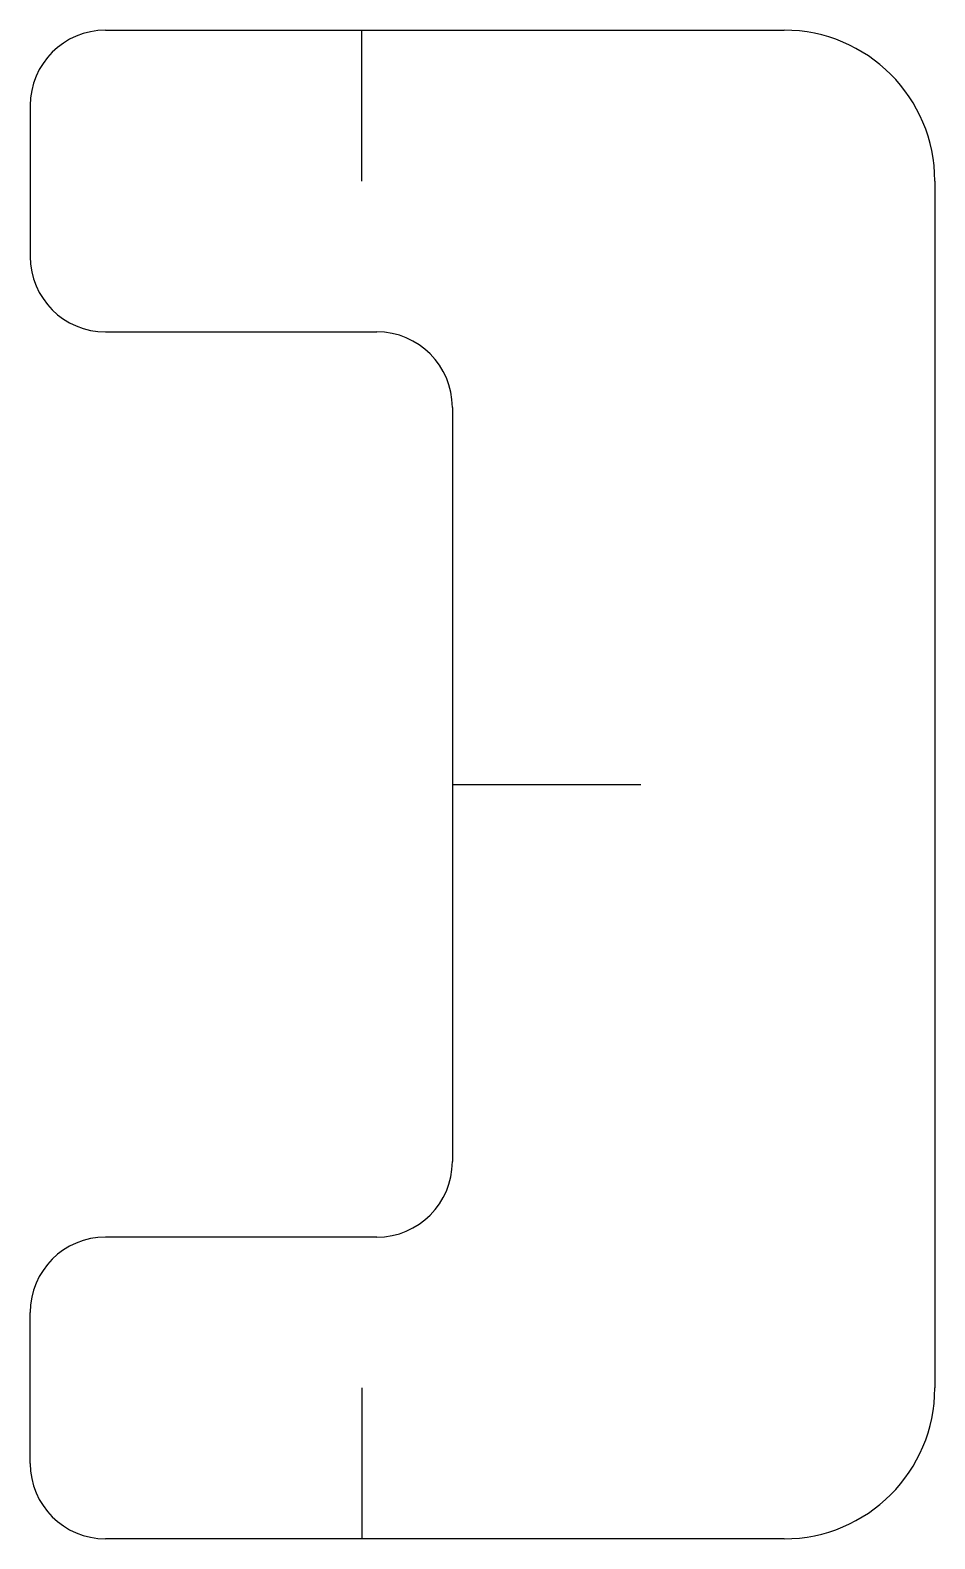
# Model space of a CAD drawing. Header units: millimetres. Extents: x -30 to 30, y -50 to 50.
import ezdxf

# ---------------------------------------------------------------- set-up
doc = ezdxf.new("R2010")
doc.units = ezdxf.units.MM
doc.header["$MEASUREMENT"] = 0
doc.layers.add('szalagkábel-F_Courtyard v3_BLACK', color=7, linetype='Continuous')

msp = doc.modelspace()

# ---------------------------------------------------------------- linework, layer by layer
at = {"layer": 'szalagkábel-F_Courtyard v3_BLACK'}
for p, q in [((-25, 50), (20, 50)), ((-8, 40), (-8, 50)), ((-30, 45), (-30, 35)), ((30, 40), (30, -40)), ((-25, 30), (-7, 30)), ((-2, 25), (-2, -25)), ((-2, 0), (10.5, 0)), ((-7, -30), (-25, -30)), ((-30, -45), (-30, -35)), ((-8, -40), (-8, -50)), ((20, -50), (-25, -50))]:
    msp.add_line(p, q, dxfattribs=at)
for centre, radius, start, end in [((-25, 45), 5, 90, 180), ((20, 40), 10, 0, 90), ((-25, 35), 5, 180, 270), ((-7, 25), 5, 0, 90), ((-7, -25), 5, 270, 360), ((-25, -35), 5, 90, 180), ((20, -40), 10, 270, 0), ((-25, -45), 5, 180, 270)]:
    msp.add_arc(centre, radius, start, end, dxfattribs=at)

doc.saveas('drawing.dxf')
